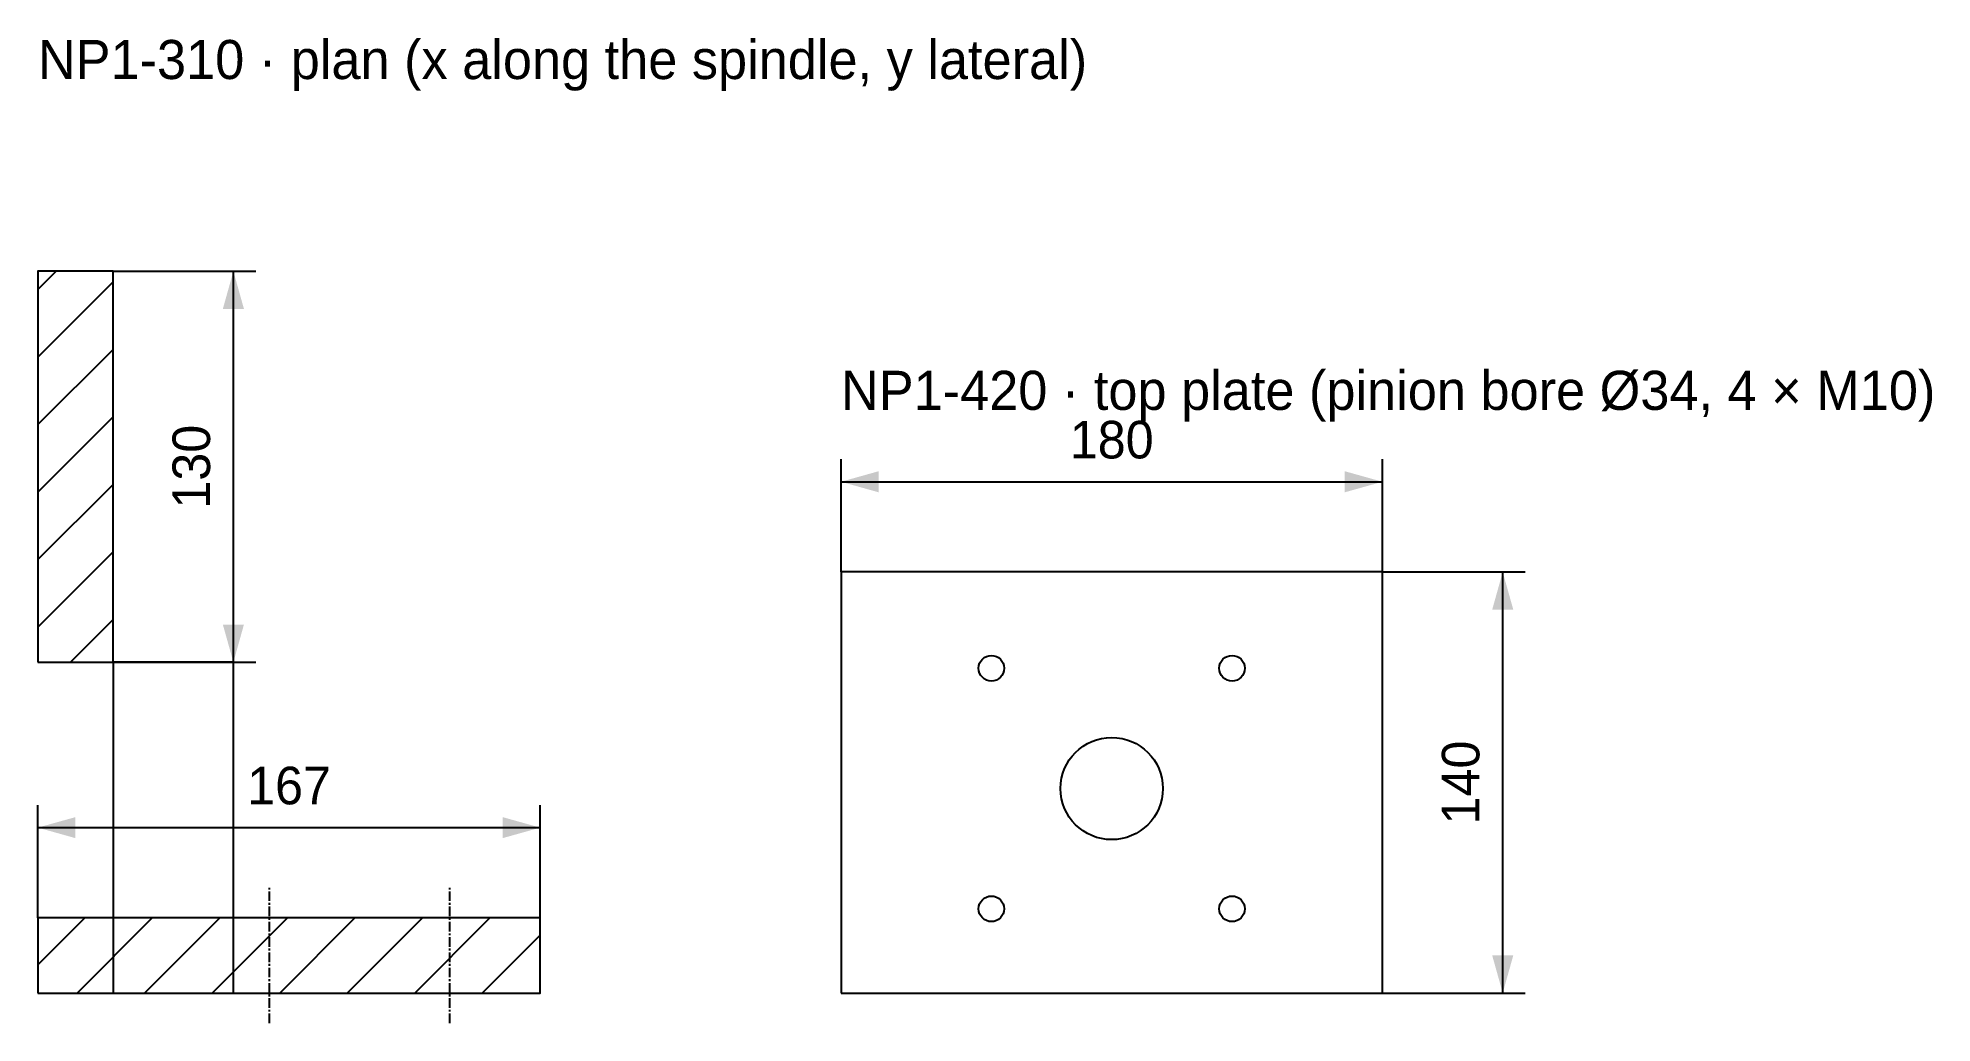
# Model space of a CAD drawing. Header units: millimetres. Extents: x 0 to 630, y 250 to 578.
import ezdxf
from ezdxf.enums import TextEntityAlignment as Align

# ---------------------------------------------------------------- set-up
doc = ezdxf.new("R2010")
doc.units = ezdxf.units.MM
doc.linetypes.add('CENTER', pattern=[5.08, 3.175, -0.635, 0.635, -0.635])
for name, color, linetype in [('CENTER', 1, 'CENTER'), ('DIM', 3, 'Continuous'), ('HATCH', 9, 'Continuous'), ('OUTLINE', 7, 'Continuous'), ('TEXT', 3, 'Continuous')]:
    doc.layers.add(name, color=color, linetype=linetype)

msp = doc.modelspace()

# ---------------------------------------------------------------- hatches: boundary and pattern name
at = {"layer": 'DIM'}
for points in [[(65, 500), (61.5, 487.5), (68.5, 487.5)], [(267, 430), (279.5, 426.5), (279.5, 433.5)], [(447, 430), (434.5, 433.5), (434.5, 426.5)], [(487, 400), (483.5, 387.5), (490.5, 387.5)], [(65, 370), (68.5, 382.5), (61.5, 382.5)], [(0, 315), (12.5, 311.5), (12.5, 318.5)], [(167, 315), (154.5, 318.5), (154.5, 311.5)], [(487, 260), (490.5, 272.5), (483.5, 272.5)]]:
    msp.add_hatch(color=7, dxfattribs=at).paths.add_polyline_path(points)
at = {"layer": 'HATCH'}
h = msp.add_hatch(dxfattribs=at)
h.set_pattern_fill('ANSI31', scale=5)
h.paths.add_polyline_path([(0, 370), (25, 370), (25, 500), (0, 500)])
h = msp.add_hatch(dxfattribs=at)
h.set_pattern_fill('ANSI31', scale=5)
h.paths.add_polyline_path([(0, 260), (167, 260), (167, 285), (0, 285)])

# ---------------------------------------------------------------- linework, layer by layer
at = {"layer": 'CENTER'}
for p, q in [((77, 250), (77, 295)), ((137, 250), (137, 295))]:
    msp.add_line(p, q, dxfattribs=at)
at = {"layer": 'DIM'}
for p, q in [((25, 500), (72.5, 500)), ((65, 370), (65, 500)), ((267, 400), (267, 437.5)), ((447, 400), (447, 437.5)), ((267, 430), (447, 430)), ((447, 400), (494.5, 400)), ((487, 260), (487, 400)), ((25, 370), (72.5, 370)), ((0, 285), (0, 322.5)), ((167, 285), (167, 322.5)), ((0, 315), (167, 315)), ((447, 260), (494.5, 260))]:
    msp.add_line(p, q, dxfattribs=at)
at = {"layer": 'OUTLINE'}
for points in [[(0, 370), (25, 370), (25, 500), (0, 500)], [(267, 260), (447, 260), (447, 400), (267, 400)], [(25, 260), (65, 260), (65, 370), (25, 370)], [(0, 260), (167, 260), (167, 285), (0, 285)]]:
    msp.add_lwpolyline(points, close=True, dxfattribs=at)
for centre, radius in [((317, 368), 4.25), ((397, 368), 4.25), ((357, 328), 17), ((317, 288), 4.25), ((397, 288), 4.25)]:
    msp.add_circle(centre, radius, dxfattribs=at)

# ---------------------------------------------------------------- texts
at = {"layer": 'DIM'}
for s, p in [('130', (61, 435)), ('140', (483, 330))]:
    msp.add_text(s, height=12.5, rotation=90, dxfattribs=at).set_placement(p, align=Align.BOTTOM_CENTER)
for s, p in [('180', (357, 434)), ('167', (83.5, 319))]:
    msp.add_text(s, height=12.5, dxfattribs=at).set_placement(p, align=Align.BOTTOM_CENTER)
at = {"layer": 'TEXT'}
for s, p in [('NP1-310 · plan (x along the spindle, y lateral)', (0, 560)), ('NP1-420 · top plate (pinion bore Ø34, 4 × M10)', (267, 450))]:
    msp.add_text(s, height=13, dxfattribs=at).set_placement(p, align=Align.BOTTOM_LEFT)

doc.saveas('drawing.dxf')
